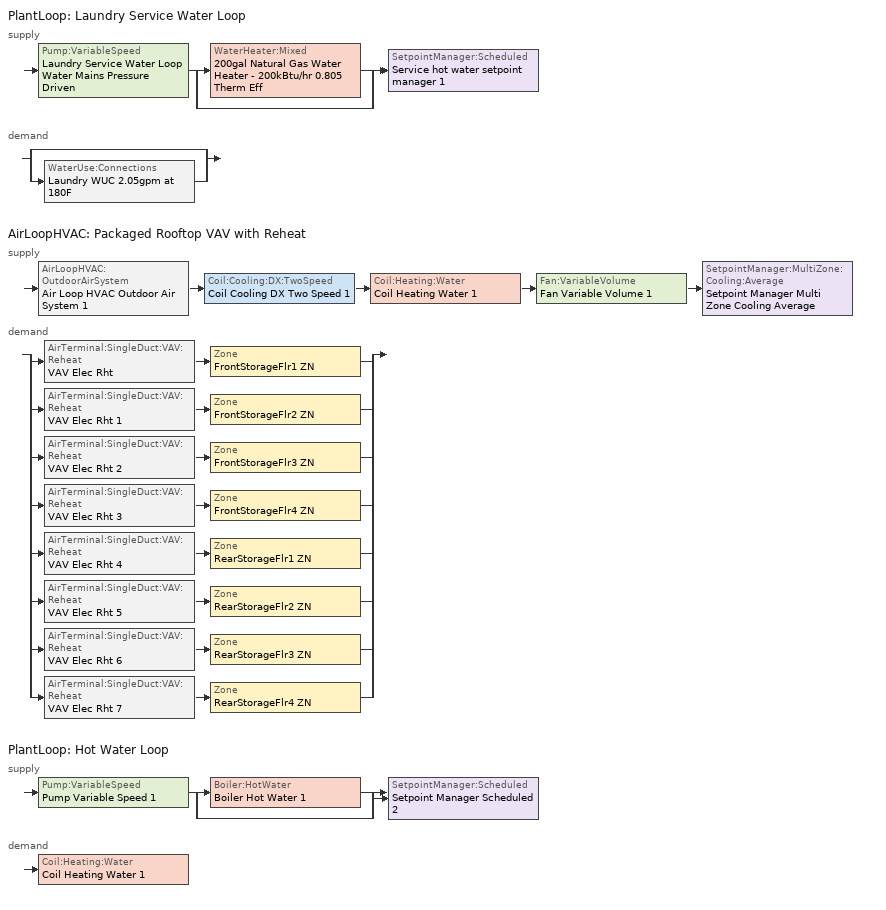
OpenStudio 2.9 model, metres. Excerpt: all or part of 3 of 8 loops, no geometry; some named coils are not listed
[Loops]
PlantLoop 'Laundry Service Water Loop'
 supply: Pump:VariableSpeed 'Laundry Service Water Loop Water Mains Pressure Driven' > split
  | WaterHeater:Mixed '200gal Natural Gas Water Heater - 200kBtu/hr 0.805 Therm Eff'
  | bypass
  join > SetpointManager:Scheduled 'Service hot water setpoint manager 1'
 demand: split
  | bypass
  | WaterUse:Connections 'Laundry WUC 2.05gpm at 180F'
AirLoopHVAC 'Packaged Rooftop VAV with Reheat'
 supply: AirLoopHVAC:OutdoorAirSystem 'Air Loop HVAC Outdoor Air System 1' > Coil:Cooling:DX:TwoSpeed 'Coil Cooling DX Two Speed 1' > Coil:Heating:Water 'Coil Heating Water 1' > Fan:VariableVolume 'Fan Variable Volume 1' > SetpointManager:MultiZone:Cooling:Average 'Setpoint Manager Multi Zone Cooling Average'
 demand: split
  | AirTerminal:SingleDuct:VAV:Reheat 'VAV Elec Rht' > Zone 'FrontStorageFlr1 ZN'
  | AirTerminal:SingleDuct:VAV:Reheat 'VAV Elec Rht 1' > Zone 'FrontStorageFlr2 ZN'
  | AirTerminal:SingleDuct:VAV:Reheat 'VAV Elec Rht 2' > Zone 'FrontStorageFlr3 ZN'
  | AirTerminal:SingleDuct:VAV:Reheat 'VAV Elec Rht 3' > Zone 'FrontStorageFlr4 ZN'
  | AirTerminal:SingleDuct:VAV:Reheat 'VAV Elec Rht 4' > Zone 'RearStorageFlr1 ZN'
  | AirTerminal:SingleDuct:VAV:Reheat 'VAV Elec Rht 5' > Zone 'RearStorageFlr2 ZN'
  | AirTerminal:SingleDuct:VAV:Reheat 'VAV Elec Rht 6' > Zone 'RearStorageFlr3 ZN'
  | AirTerminal:SingleDuct:VAV:Reheat 'VAV Elec Rht 7' > Zone 'RearStorageFlr4 ZN'
PlantLoop 'Hot Water Loop'
 supply: Pump:VariableSpeed 'Pump Variable Speed 1' > split
  | Boiler:HotWater 'Boiler Hot Water 1'
  | bypass
  join > SetpointManager:Scheduled 'Setpoint Manager Scheduled 2'
 demand: Coil:Heating:Water 'Coil Heating Water 1'
[Sizing:Zone] Zone Cooling Design Supply Air Temperature Input Method=SupplyAirTemperature; Zone Cooling Design Supply Air Temperature {C}=14; Zone Cooling Design Supply Air Temperature Difference {deltaC}=11.11; Zone Heating Design Supply Air Temperature Input Method=SupplyAirTemperature; Zone Heating Design Supply Air Temperature {C}=40; Zone Heating Design Supply Air Temperature Difference {deltaC}=11.11; Zone Cooling Design Supply Air Humidity Ratio {kg-H2O/kg-air}=0.0085; Zone Heating Design Supply Air Humidity Ratio {kg-H2O/kg-air}=0.008; Cooling Design Air Flow Method=DesignDay; Heating Design Air Flow Method=DesignDay; Account for Dedicated Outdoor Air System=No; Dedicated Outdoor Air System Control Strategy=NeutralSupplyAir; Dedicated Outdoor Air Low Setpoint Temperature for Design {C}=autosize; Dedicated Outdoor Air High Setpoint Temperature for Design {C}=autosize
FrontStorageFlr1 ZN; FrontStorageFlr2 ZN; FrontStorageFlr3 ZN; FrontStorageFlr4 ZN; LaundryRoomFlr1 ZN; RearStorageFlr1 ZN; RearStorageFlr2 ZN; RearStorageFlr3 ZN; RearStorageFlr4 ZN
[Zone equipment]
FrontStorageFlr1 ZN: VAV Elec Rht
FrontStorageFlr2 ZN: VAV Elec Rht 1
FrontStorageFlr3 ZN: VAV Elec Rht 2
FrontStorageFlr4 ZN: VAV Elec Rht 3
LaundryRoomFlr1 ZN: PTAC DX Clg Elec Htg
RearStorageFlr1 ZN: VAV Elec Rht 4
RearStorageFlr2 ZN: VAV Elec Rht 5
RearStorageFlr3 ZN: VAV Elec Rht 6
RearStorageFlr4 ZN: VAV Elec Rht 7
[Fan:ConstantVolume]
Elec PTAC Fan: Availability Schedule=Always On Discrete hvac_library; Pressure Rise {Pa}=250; Maximum Flow Rate {m3/s}=AutoSize
[Coil:Heating:Electric] Availability Schedule=Always On Discrete hvac_library
PTAC Elec Htg Coil; VAV Elec Rht Coil; VAV Elec Rht Coil 1; VAV Elec Rht Coil 2; VAV Elec Rht Coil 3; VAV Elec Rht Coil 4; VAV Elec Rht Coil 5; VAV Elec Rht Coil 6; VAV Elec Rht Coil 7
[Coil:Cooling:DX:SingleSpeed]
Elec PTAC 1 Spd DX Clg Coil: Availability Schedule=Always On Discrete hvac_library; Rated Total Cooling Capacity {W}=autosize; Rated Sensible Heat Ratio=autosize; Rated COP {W/W}=3; Rated Air Flow Rate {m3/s}=autosize; Rated Evaporator Fan Power Per Volume Flow Rate {W/(m3/s)}=773.3; Total Cooling Capacity Function of Temperature Curve=Curve Biquadratic 33; Total Cooling Capacity Function of Flow Fraction Curve=Curve Quadratic 41; Energy Input Ratio Function of Temperature Curve=Curve Biquadratic 34; Energy Input Ratio Function of Flow Fraction Curve=Curve Quadratic 42; Part Load Fraction Correlation Curve=Curve Quadratic 43; Condenser Type=AirCooled; Evaporative Condenser Effectiveness=0; Evaporative Condenser Air Flow Rate {m3/s}=Autosize; Evaporative Condenser Pump Rated Power Consumption {W}=Autosize; Crankcase Heater Capacity {W}=0; Maximum Outdoor Dry-Bulb Temperature for Crankcase Heater Operation {C}=0; Basin Heater Capacity {W/K}=0; Basin Heater Setpoint Temperature {C}=10
[ZoneHVAC:PackagedTerminalAirConditioner] Supply Air Flow Rate During Cooling Operation {m3/s}=Autosize; Supply Air Flow Rate During Heating Operation {m3/s}=Autosize; Supply Air Flow Rate When No Cooling or Heating is Needed {m3/s}=Autosize; Outdoor Air Flow Rate During Cooling Operation {m3/s}=Autosize; Outdoor Air Flow Rate During Heating Operation {m3/s}=Autosize; Outdoor Air Flow Rate When No Cooling or Heating is Needed {m3/s}=Autosize; Fan Placement=DrawThrough
Name | Availability Schedule | Supply Air Fan | Heating Coil | Cooling Coil | Supply Air Fan Operating Mode Schedule
GuestRoom213 ZN PTAC | Always On Discrete | GuestRoom213 ZN PTAC Fan | GuestRoom213 ZN PTAC Electric Htg Coil | GuestRoom213 ZN PTAC 1spd DX AC Clg Coil 10kBtu/hr 10.9EER | Always On Discrete
GuestRoom214 ZN PTAC | Always On Discrete | GuestRoom214 ZN PTAC Fan | GuestRoom214 ZN PTAC Electric Htg Coil | GuestRoom214 ZN PTAC 1spd DX AC Clg Coil 11kBtu/hr 10.6EER | Always On Discrete
GuestRoom215_218 ZN PTAC | Always On Discrete | GuestRoom215_218 ZN PTAC Fan | GuestRoom215_218 ZN PTAC Electric Htg Coil | GuestRoom215_218 ZN PTAC 1spd DX AC Clg Coil 47kBtu/hr 9.3EER | Always On Discrete
GuestRoom219 ZN PTAC | Always On Discrete | GuestRoom219 ZN PTAC Fan | GuestRoom219 ZN PTAC Electric Htg Coil | GuestRoom219 ZN PTAC 1spd DX AC Clg Coil 42kBtu/hr 9.3EER | Always On Discrete
GuestRoom220_223 ZN PTAC | Always On Discrete | GuestRoom220_223 ZN PTAC Fan | GuestRoom220_223 ZN PTAC Electric Htg Coil | GuestRoom220_223 ZN PTAC 1spd DX AC Clg Coil 35kBtu/hr 9.3EER | Always On Discrete
GuestRoom224 ZN PTAC | Always On Discrete | GuestRoom224 ZN PTAC Fan | GuestRoom224 ZN PTAC Electric Htg Coil | GuestRoom224 ZN PTAC 1spd DX AC Clg Coil 10kBtu/hr 10.7EER | Always On Discrete
GuestRoom301 ZN PTAC | Always On Discrete | GuestRoom301 ZN PTAC Fan | GuestRoom301 ZN PTAC Electric Htg Coil | GuestRoom301 ZN PTAC 1spd DX AC Clg Coil 4kBtu/hr 11.7EER | Always On Discrete
GuestRoom302_305 ZN PTAC | Always On Discrete | GuestRoom302_305 ZN PTAC Fan | GuestRoom302_305 ZN PTAC Electric Htg Coil | GuestRoom302_305 ZN PTAC 1spd DX AC Clg Coil 10kBtu/hr 10.8EER | Always On Discrete
GuestRoom306_308 ZN PTAC | Always On Discrete | GuestRoom306_308 ZN PTAC Fan | GuestRoom306_308 ZN PTAC Electric Htg Coil | GuestRoom306_308 ZN PTAC 1spd DX AC Clg Coil 9kBtu/hr 11.2EER | Always On Discrete
GuestRoom309_312 ZN PTAC | Always On Discrete | GuestRoom309_312 ZN PTAC Fan | GuestRoom309_312 ZN PTAC Electric Htg Coil | GuestRoom309_312 ZN PTAC 1spd DX AC Clg Coil 32kBtu/hr 9.3EER | Always On Discrete
GuestRoom313 ZN PTAC | Always On Discrete | GuestRoom313 ZN PTAC Fan | GuestRoom313 ZN PTAC Electric Htg Coil | GuestRoom313 ZN PTAC 1spd DX AC Clg Coil 3kBtu/hr 11.7EER | Always On Discrete
GuestRoom314 ZN PTAC | Always On Discrete | GuestRoom314 ZN PTAC Fan | GuestRoom314 ZN PTAC Electric Htg Coil | GuestRoom314 ZN PTAC 1spd DX AC Clg Coil 10kBtu/hr 10.8EER | Always On Discrete
GuestRoom315_318 ZN PTAC | Always On Discrete | GuestRoom315_318 ZN PTAC Fan | GuestRoom315_318 ZN PTAC Electric Htg Coil | GuestRoom315_318 ZN PTAC 1spd DX AC Clg Coil 40kBtu/hr 9.3EER | Always On Discrete
GuestRoom319 ZN PTAC | Always On Discrete | GuestRoom319 ZN PTAC Fan | GuestRoom319 ZN PTAC Electric Htg Coil | GuestRoom319 ZN PTAC 1spd DX AC Clg Coil 5kBtu/hr 11.7EER | Always On Discrete
GuestRoom320_323 ZN PTAC | Always On Discrete | GuestRoom320_323 ZN PTAC Fan | GuestRoom320_323 ZN PTAC Electric Htg Coil | GuestRoom320_323 ZN PTAC 1spd DX AC Clg Coil 33kBtu/hr 9.3EER | Always On Discrete
GuestRoom324 ZN PTAC | Always On Discrete | GuestRoom324 ZN PTAC Fan | GuestRoom324 ZN PTAC Electric Htg Coil | GuestRoom324 ZN PTAC 1spd DX AC Clg Coil 4kBtu/hr 11.7EER | Always On Discrete
GuestRoom401 ZN PTAC | Always On Discrete | GuestRoom401 ZN PTAC Fan | GuestRoom401 ZN PTAC Electric Htg Coil | GuestRoom401 ZN PTAC 1spd DX AC Clg Coil 13kBtu/hr 10.0EER | Always On Discrete
GuestRoom402_405 ZN PTAC | Always On Discrete | GuestRoom402_405 ZN PTAC Fan | GuestRoom402_405 ZN PTAC Electric Htg Coil | GuestRoom402_405 ZN PTAC 1spd DX AC Clg Coil 15kBtu/hr 9.3EER | Always On Discrete
GuestRoom406_408 ZN PTAC | Always On Discrete | GuestRoom406_408 ZN PTAC Fan | GuestRoom406_408 ZN PTAC Electric Htg Coil | GuestRoom406_408 ZN PTAC 1spd DX AC Clg Coil 13kBtu/hr 9.9EER | Always On Discrete
GuestRoom409_412 ZN PTAC | Always On Discrete | GuestRoom409_412 ZN PTAC Fan | GuestRoom409_412 ZN PTAC Electric Htg Coil | GuestRoom409_412 ZN PTAC 1spd DX AC Clg Coil 39kBtu/hr 9.3EER | Always On Discrete
GuestRoom413 ZN PTAC | Always On Discrete | GuestRoom413 ZN PTAC Fan | GuestRoom413 ZN PTAC Electric Htg Coil | GuestRoom413 ZN PTAC 1spd DX AC Clg Coil 5kBtu/hr 11.7EER | Always On Discrete
GuestRoom414 ZN PTAC | Always On Discrete | GuestRoom414 ZN PTAC Fan | GuestRoom414 ZN PTAC Electric Htg Coil | GuestRoom414 ZN PTAC 1spd DX AC Clg Coil 5kBtu/hr 11.7EER | Always On Discrete
GuestRoom415_418 ZN PTAC | Always On Discrete | GuestRoom415_418 ZN PTAC Fan | GuestRoom415_418 ZN PTAC Electric Htg Coil | GuestRoom415_418 ZN PTAC 1spd DX AC Clg Coil 42kBtu/hr 9.3EER | Always On Discrete
GuestRoom419 ZN PTAC | Always On Discrete | GuestRoom419 ZN PTAC Fan | GuestRoom419 ZN PTAC Electric Htg Coil | GuestRoom419 ZN PTAC 1spd DX AC Clg Coil 12kBtu/hr 10.3EER | Always On Discrete
GuestRoom420_423 ZN PTAC | Always On Discrete | GuestRoom420_423 ZN PTAC Fan | GuestRoom420_423 ZN PTAC Electric Htg Coil | GuestRoom420_423 ZN PTAC 1spd DX AC Clg Coil 41kBtu/hr 9.3EER | Always On Discrete
GuestRoom424 ZN PTAC | Always On Discrete | GuestRoom424 ZN PTAC Fan | GuestRoom424 ZN PTAC Electric Htg Coil | GuestRoom424 ZN PTAC 1spd DX AC Clg Coil 12kBtu/hr 10.2EER | Always On Discrete
CorridorFlr1 ZN PTAC | Always On Discrete | CorridorFlr1 ZN PTAC Fan | CorridorFlr1 ZN PTAC Electric Htg Coil | CorridorFlr1 ZN PTAC 1spd DX AC Clg Coil 9kBtu/hr 11.1EER | Always On Discrete
CorridorFlr2 ZN PTAC | Always On Discrete | CorridorFlr2 ZN PTAC Fan | CorridorFlr2 ZN PTAC Electric Htg Coil | CorridorFlr2 ZN PTAC 1spd DX AC Clg Coil 18kBtu/hr 9.3EER | Always On Discrete
CorridorFlr3 ZN PTAC | Always On Discrete | CorridorFlr3 ZN PTAC Fan | CorridorFlr3 ZN PTAC Electric Htg Coil | CorridorFlr3 ZN PTAC 1spd DX AC Clg Coil 12kBtu/hr 10.1EER | Always On Discrete
CorridorFlr4 ZN PTAC | Always On Discrete | CorridorFlr4 ZN PTAC Fan | CorridorFlr4 ZN PTAC Electric Htg Coil | CorridorFlr4 ZN PTAC 1spd DX AC Clg Coil 16kBtu/hr 9.3EER | Always On Discrete
PTAC DX Clg Elec Htg | Always On Discrete hvac_library | Elec PTAC Fan | PTAC Elec Htg Coil | Elec PTAC 1 Spd DX Clg Coil | Always On Discrete hvac_library
PTAC DX Clg Elec Htg 2 | Always On Discrete hvac_library | Elec PTAC Fan 2 | PTAC Elec Htg Coil 2 | Elec PTAC 1 Spd DX Clg Coil 2 | Always On Discrete hvac_library
PTAC DX Clg Elec Htg 3 | Always On Discrete hvac_library | Elec PTAC Fan 3 | PTAC Elec Htg Coil 3 | Elec PTAC 1 Spd DX Clg Coil 3 | Always On Discrete hvac_library
[AirLoopHVAC]
Packaged Rooftop VAV with Reheat: Availability Schedule=Always On Discrete; Design Supply Air Flow Rate {m3/s}=AutoSize
[Sizing:System]
Packaged Rooftop VAV with Reheat: Type of Load to Size On=Sensible; Design Outdoor Air Flow Rate {m3/s}=Autosize; Central Heating Maximum System Air Flow Ratio=0.3; Preheat Design Temperature {C}=7; Preheat Design Humidity Ratio {kg-H2O/kg-Air}=0.008; Precool Design Temperature {C}=12.8; Precool Design Humidity Ratio {kg-H2O/kg-Air}=0.008; Central Cooling Design Supply Air Temperature {C}=12.8; Central Heating Design Supply Air Temperature {C}=12.8; Sizing Option=NonCoincident; 100% Outdoor Air in Cooling=Yes; 100% Outdoor Air in Heating=Yes; Central Cooling Design Supply Air Humidity Ratio {kg-H2O/kg-Air}=0.0085; Central Heating Design Supply Air Humidity Ratio {kg-H2O/kg-Air}=0.008; Cooling Design Air Flow Method=DesignDay; Cooling Design Air Flow Rate {m3/s}=0; Heating Design Air Flow Method=DesignDay; Heating Design Air Flow Rate {m3/s}=0; System Outdoor Air Method=ZoneSum; Zone Maximum Outdoor Air Fraction=1; Cooling Supply Air Flow Rate Per Floor Area {m3/s-m2}=0.00996765; Cooling Fraction of Autosized Cooling Supply Air Flow Rate=1; Cooling Supply Air Flow Rate Per Unit Cooling Capacity {m3/s-W}=3.94755e-05; Heating Supply Air Flow Rate Per Floor Area {m3/s-m2}=0.00996765; Heating Fraction of Autosized Heating Supply Air Flow Rate=1; Heating Fraction of Autosized Cooling Supply Air Flow Rate=1; Heating Supply Air Flow Rate Per Unit Heating Capacity {m3/s-W}=3.15882e-05; Cooling Design Capacity Method=CoolingDesignCapacity; Cooling Design Capacity {W}=autosize; Cooling Design Capacity Per Floor Area {W/m2}=234.7; Fraction of Autosized Cooling Design Capacity=1; Heating Design Capacity Method=HeatingDesignCapacity; Heating Design Capacity {W}=autosize; Heating Design Capacity Per Floor Area {W/m2}=157; Fraction of Autosized Heating Design Capacity=1; Central Cooling Capacity Control Method=OnOff
[Controller:OutdoorAir]
Controller Outdoor Air 1: Minimum Outdoor Air Flow Rate {m3/s}=0; Maximum Outdoor Air Flow Rate {m3/s}=Autosize; Economizer Control Type=NoEconomizer; Economizer Control Action Type=ModulateFlow; Economizer Maximum Limit Dry-Bulb Temperature {C}=28; Economizer Maximum Limit Enthalpy {J/kg}=64000; Economizer Minimum Limit Dry-Bulb Temperature {C}=-100; Lockout Type=NoLockout; Minimum Limit Type=FixedMinimum; Controller Mechanical Ventilation=Controller Mechanical Ventilation 5; High Humidity Control=No; Heat Recovery Bypass Control Type=BypassWhenWithinEconomizerLimits
[Controller:MechanicalVentilation]
Controller Mechanical Ventilation 5: Availability Schedule=Always On Discrete; System Outdoor Air Method=ZoneSum
[AirLoopHVAC:OutdoorAirSystem]
Air Loop HVAC Outdoor Air System 1: Controller=Controller Outdoor Air 1
[PlantLoop] Glycol Concentration=0; Plant Loop Volume {m3}=Autocalculate; Load Distribution Scheme=Optimal
Name | Maximum Loop Temperature {C} | Minimum Loop Temperature {C} | Fluid Type
Laundry Service Water Loop | 60 | 10
Hot Water Loop |  |  | Water
[Sizing:Plant] Loop Type=Heating; Sizing Option=NonCoincident; Zone Timesteps in Averaging Window=1; Coincident Sizing Factor Mode=None
Name | Design Loop Exit Temperature {C} | Loop Design Temperature Difference {deltaC}
Laundry Service Water Loop | 82.2222 | 5
Hot Water Loop | 82 | 11
[SetpointManager:Scheduled] Control Variable=Temperature
Name | Schedule | Setpoint Node or NodeList
Service hot water setpoint manager 1 | Service Water Loop Temp - 180F | Laundry Service Water Loop Supply Outlet Node
Setpoint Manager Scheduled 2 | Hot_Water_Temperature
[WaterHeater:Mixed]
200gal Natural Gas Water Heater - 200kBtu/hr 0.805 Therm Eff: Tank Volume {m3}=0.757082; Setpoint Temperature Schedule=Service Water Loop Temp - 180F; Deadband Temperature Difference {deltaC}=2; Maximum Temperature Limit {C}=82.2222; Heater Control Type=Cycle; Heater Maximum Capacity {W}=58614.2; Heater Fuel Type=NaturalGas; Heater Thermal Efficiency=0.805128; Off Cycle Parasitic Fuel Consumption Rate {W}=0; Off Cycle Parasitic Fuel Type=NaturalGas; Off Cycle Parasitic Heat Fraction to Tank=0; On Cycle Parasitic Fuel Consumption Rate {W}=0; On Cycle Parasitic Fuel Type=NaturalGas; On Cycle Parasitic Heat Fraction to Tank=0; Ambient Temperature Indicator=ThermalZone; Ambient Temperature Thermal Zone=LaundryRoomFlr1 ZN; Off Cycle Loss Coefficient to Ambient Temperature {W/K}=9.66218; On Cycle Loss Coefficient to Ambient Temperature {W/K}=9.66218; Use Side Effectiveness=1; Source Side Effectiveness=1; Use Side Design Flow Rate {m3/s}=autosize; Source Side Design Flow Rate {m3/s}=autosize; Indirect Water Heating Recovery Time {hr}=1.5; Source Side Flow Control Mode=IndirectHeatPrimarySetpoint
[WaterUse:Connections]
Laundry WUC 2.05gpm at 180F: Water Use Equipment Name 1=Laundry Service Water Use 2.05gpm at 180F
[WaterUse:Equipment:Definition]
Laundry Service Water Use Def 2.05gpm: Peak Flow Rate {m3/s}=0.000129335; Target Temperature Schedule=Mixed Water At Faucet Temp - 180F 1; Sensible Fraction Schedule=Fraction Sensible - 0.2; Latent Fraction Schedule=Fraction Latent - 0.05
[WaterUse:Equipment]
Laundry Service Water Use 2.05gpm at 180F: Water Use Equipment Definition=Laundry Service Water Use Def 2.05gpm; Flow Rate Fraction Schedule=HotelSmall LaundryRoom_SHW_Sch
[Pump:VariableSpeed] Skin Loss Radiative Fraction=0.5; Design Power Sizing Method=PowerPerFlowPerPressure; Design Electric Power per Unit Flow Rate {W/(m3/s)}=348701.1; Design Shaft Power per Unit Flow Rate per Unit Head {W-s/m3-Pa}=1.28205; Design Minimum Flow Rate Fraction=0
Name | Rated Pump Head {Pa} | Motor Efficiency | Pump Control Type
Laundry Service Water Loop Water Mains Pressure Driven | 0.001 | 0.855 | Continuous
Pump Variable Speed 1 |  |  | Intermittent
[Fan:VariableVolume]
Fan Variable Volume 1: Availability Schedule=Always On Discrete; Fan Total Efficiency=0.6045; Pressure Rise {Pa}=500; Maximum Flow Rate {m3/s}=Autosize; Fan Power Minimum Flow Rate Input Method=FixedFlowRate; Fan Power Minimum Flow Fraction=0; Fan Power Minimum Air Flow Rate {m3/s}=0; Motor Efficiency=0.93; Motor In Airstream Fraction=1; Fan Power Coefficient 1=0.0407599; Fan Power Coefficient 2=0.088045; Fan Power Coefficient 3=-0.0729261; Fan Power Coefficient 4=0.94374; Fan Power Coefficient 5=0
[Coil:Heating:Water]
Coil Heating Water 1: Availability Schedule=Always On Discrete
[Coil:Cooling:DX:TwoSpeed]
Coil Cooling DX Two Speed 1: Availability Schedule=Always On Discrete; Rated High Speed Total Cooling Capacity {W}=Autosize; Rated High Speed Sensible Heat Ratio=Autosize; Rated High Speed COP {W/W}=3; Rated High Speed Air Flow Rate {m3/s}=Autosize; Total Cooling Capacity Function of Temperature Curve=Curve Biquadratic 3; Total Cooling Capacity Function of Flow Fraction Curve=Curve Quadratic 4; Energy Input Ratio Function of Temperature Curve=Curve Biquadratic 4; Energy Input Ratio Function of Flow Fraction Curve=Curve Quadratic 5; Part Load Fraction Correlation Curve=Curve Quadratic 6; Rated Low Speed Total Cooling Capacity {W}=Autosize; Rated Low Speed Sensible Heat Ratio=0.69; Rated Low Speed COP {W/W}=3; Low Speed Total Cooling Capacity Function of Temperature Curve=Curve Biquadratic 5; Low Speed Energy Input Ratio Function of Temperature Curve=Curve Biquadratic 6; Condenser Type=AirCooled; High Speed Evaporative Condenser Effectiveness=0; High Speed Evaporative Condenser Air Flow Rate {m3/s}=Autosize; High Speed Evaporative Condenser Pump Rated Power Consumption {W}=Autosize; Low Speed Evaporative Condenser Effectiveness=0; Low Speed Evaporative Condenser Air Flow Rate {m3/s}=Autosize; Low Speed Evaporative Condenser Pump Rated Power Consumption {W}=Autosize; Basin Heater Capacity {W/K}=10; Basin Heater Setpoint Temperature {C}=2
[Boiler:HotWater]
Boiler Hot Water 1: Efficiency Curve Temperature Evaluation Variable=LeavingBoiler; Normalized Boiler Efficiency Curve=Boiler Efficiency; Water Outlet Upper Temperature Limit {C}=99; Boiler Flow Mode=ConstantFlow; Parasitic Electric Load {W}=0; Sizing Factor=1
[Controller:WaterCoil]
Controller Water Coil 1: Water Coil=Coil Heating Water 1; Action=Normal; Minimum Actuated Flow {m3/s}=0
[AirTerminal:SingleDuct:VAV:Reheat] Availability Schedule=Always On Discrete hvac_library; Maximum Air Flow Rate {m3/s}=Autosize; Zone Minimum Air Flow Input Method=Constant; Constant Minimum Air Flow Fraction=0.3; Fixed Minimum Air Flow Rate {m3/s}=0; Maximum Hot Water or Steam Flow Rate {m3/s}=Autosize; Minimum Hot Water or Steam Flow Rate {m3/s}=0; Convergence Tolerance=0.001; Damper Heating Action=Normal; Maximum Flow per Zone Floor Area During Reheat {m3/s-m2}=AutoSize; Maximum Flow Fraction During Reheat=AutoSize; Maximum Reheat Air Temperature {C}=35; Control For Outdoor Air=No
Name | Reheat Coil
VAV Elec Rht | VAV Elec Rht Coil
VAV Elec Rht 1 | VAV Elec Rht Coil 1
VAV Elec Rht 2 | VAV Elec Rht Coil 2
VAV Elec Rht 3 | VAV Elec Rht Coil 3
VAV Elec Rht 4 | VAV Elec Rht Coil 4
VAV Elec Rht 5 | VAV Elec Rht Coil 5
VAV Elec Rht 6 | VAV Elec Rht Coil 6
VAV Elec Rht 7 | VAV Elec Rht Coil 7
[SetpointManager:MultiZone:Cooling:Average]
Setpoint Manager Multi Zone Cooling Average: Control Variable=Temperature; Minimum Setpoint Temperature {C}=12; Maximum Setpoint Temperature {C}=18
[Schedule:Ruleset]
Name | Default Day Schedule | Summer Design Day Schedule | Winter Design Day Schedule
Fraction Sensible - 0.2 | Fraction Sensible - 0.2 Default
Fraction Latent - 0.05 | Fraction Latent - 0.05 Default
HotelSmall LaundryRoom_SHW_Sch | HotelSmall LaundryRoom_SHW_Sch Default | HotelSmall LaundryRoom_SHW_Sch Summer Design Day | HotelSmall LaundryRoom_SHW_Sch Winter Design Day
Service Water Loop Temp - 180F | Service Water Loop Temp - 180F Default
Mixed Water At Faucet Temp - 180F 1 | Mixed Water At Faucet Temp - 180F Default 1
Hot_Water_Temperature | Hot_Water_Temperature_Default | Hot_Water_Temperature_Summer_Design_Day | Hot_Water_Temperature_Winter_Design_Day
[Schedule:Day]
Fraction Sensible - 0.2 Default: 24, 0, 0.2
Fraction Latent - 0.05 Default: 24, 0, 0.05
HotelSmall LaundryRoom_SHW_Sch Default; HotelSmall LaundryRoom_SHW_Sch Winter Design Day; HotelSmall LaundryRoom_SHW_Sch Summer Design Day: 8, 0, 0, 16, 0, 1, 24, 0, 0
Service Water Loop Temp - 180F Default: 10, 0, 62.2222, 12, 0, 82.2222, 24, 0, 62.2222
Mixed Water At Faucet Temp - 180F Default 1: 24, 0, 82.2222
Hot_Water_Temperature_Default; Hot_Water_Temperature_Summer_Design_Day; Hot_Water_Temperature_Winter_Design_Day: 24, 0, 67
[Schedule:Constant] Value=1
Always On Discrete; Always On Discrete hvac_library
[Curve:Biquadratic]
Name | Coefficient1 Constant | Coefficient2 x | Coefficient3 x**2 | Coefficient4 y | Coefficient5 y**2 | Coefficient6 x*y | Minimum Value of x | Maximum Value of x | Minimum Value of y | Maximum Value of y | Input Unit Type for X | Input Unit Type for Y | Output Unit Type
Curve Biquadratic 33 | 0.942588 | 0.00954335 | 0.00068377 | -0.0110427 | 5.249e-06 | -9.72e-06 | 17 | 22 | 13 | 46
Curve Biquadratic 34 | 0.342414 | 0.034885 | -0.0006237 | 0.00497722 | 0.000437951 | -0.000728028 | 17 | 22 | 13 | 46
Curve Biquadratic 3; Curve Biquadratic 5 | 0.42415 | 0.04426 | -0.00042 | 0.00333 | -8e-005 | -0.00021 | 17 | 22 | 13 | 46
Curve Biquadratic 4; Curve Biquadratic 6 | 1.23649 | -0.02431 | 0.00057 | -0.01434 | 0.00063 | -0.00038 | 17 | 22 | 13 | 46
Boiler Efficiency | 1 | 0 | 0 | 0 | 0 | 0 | 0 | 1 | 0 | 1 | Dimensionless | Dimensionless | Dimensionless
[Curve:Quadratic]
Name | Coefficient1 Constant | Coefficient2 x | Coefficient3 x**2 | Minimum Value of x | Maximum Value of x
Curve Quadratic 41 | 0.8 | 0.2 | 0 | 0.5 | 1.5
Curve Quadratic 42 | 1.1552 | -0.1808 | 0.0256 | 0.5 | 1.5
Curve Quadratic 43 | 0.85 | 0.15 | 0 | 0 | 1
Curve Quadratic 4 | 0.77136 | 0.34053 | -0.11088 | 0.75918 | 1.13877
Curve Quadratic 5 | 1.2055 | -0.32953 | 0.12308 | 0.75918 | 1.13877
Curve Quadratic 6 | 0.771 | 0.229 | 0 | 0 | 1
